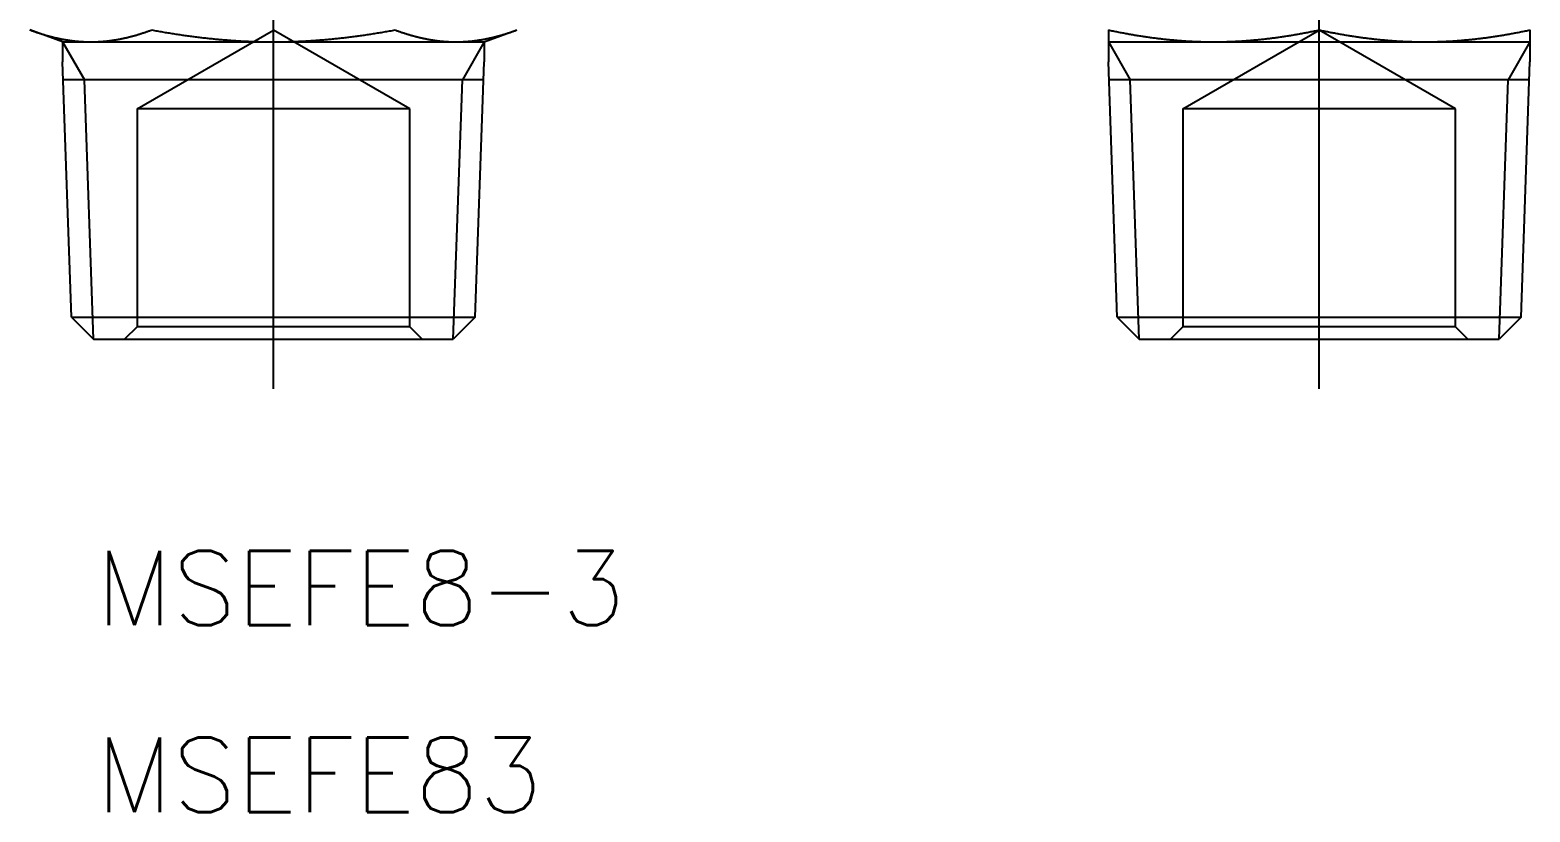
# Model space of a CAD drawing. Extents: x -9.8 to 51.7, y -19.1 to 44.1.
# Drawn here: x -9.8 to 50.7, y -19.1 to 12.5 of the extents above; entities that cross this region are included whole.
import ezdxf

# ---------------------------------------------------------------- set-up
doc = ezdxf.new("R2010")
doc.units = 0
doc.linetypes.add('CENTER', pattern=[50.8, 31.75, -6.35, 6.35, -6.35])
doc.linetypes.add('DASHED', pattern=[19.05, 12.7, -6.35])
doc.layers.get('0').update_dxf_attribs({"linetype": 'CONTINUOUS'})
doc.layers.add('CENTER', color=1, linetype='CENTER')
doc.styles.get("Standard").update_dxf_attribs({"font": 'txt.shx', "height": 3, "bigfont": 'bigfont.shx'})

msp = doc.modelspace()

# ---------------------------------------------------------------- linework, layer by layer
at = {"color": 7, "linetype": 'CONTINUOUS'}
for p, q in [((-8.5, 12), (-9.815, 12.479)), ((8.5, 12), (9.815, 12.479)), ((33.669, 12.479), (33.669, 12)), ((50.669, 12.479), (50.669, 12)), ((-8.5, 12), (-7.361, 12)), ((-8.5, 12), (-8.5, 11.19)), ((-7.361, 12), (0, 12)), ((0, 12), (7.361, 12)), ((7.361, 12), (8.5, 12)), ((8.5, 12), (8.5, 11.19)), ((33.669, 12), (37.919, 12)), ((33.669, 12), (33.669, 11.19)), ((37.919, 12), (46.419, 12)), ((46.419, 12), (50.669, 12)), ((50.669, 12), (50.669, 11.19)), ((-8.14, 0.887), (-8.5, 11.19)), ((8.14, 0.887), (8.5, 11.19)), ((34.029, 0.887), (33.669, 11.19)), ((50.31, 0.887), (50.669, 11.19)), ((8.475, 10.474), (-8.475, 10.474)), ((50.644, 10.474), (33.694, 10.474)), ((-8.14, 0.887), (8.14, 0.887)), ((-8.14, 0.887), (-7.253, 0)), ((8.14, 0.887), (7.253, 0)), ((34.029, 0.887), (50.31, 0.887)), ((34.029, 0.887), (34.916, 0)), ((50.31, 0.887), (49.423, 0)), ((-7.253, 0), (7.253, 0)), ((34.916, 0), (49.423, 0))]:
    msp.add_line(p, q, dxfattribs=at)
at = {"color": 3, "linetype": 'DASHED'}
for p, q in [((-5.5, 9.3), (0, 12.475)), ((5.5, 9.3), (0, 12.475)), ((36.669, 9.3), (42.169, 12.475)), ((47.669, 9.3), (42.169, 12.475)), ((-5.5, 9.3), (-5.5, 0.5)), ((5.5, 9.3), (-5.5, 9.3)), ((5.5, 0.5), (5.5, 9.3)), ((47.669, 9.3), (36.669, 9.3)), ((36.669, 9.3), (36.669, 0.5)), ((47.669, 0.5), (47.669, 9.3)), ((-5.5, 0.5), (-6, 0)), ((5.5, 0.5), (-5.5, 0.5)), ((6, 0), (5.5, 0.5)), ((36.669, 0.5), (36.169, 0)), ((47.669, 0.5), (36.669, 0.5)), ((48.169, 0), (47.669, 0.5))]:
    msp.add_line(p, q, dxfattribs=at)
at = {"color": 3, "linetype": 'CONTINUOUS'}
for p, q in [((-8.5, 12), (-7.619, 10.474)), ((8.5, 12), (7.619, 10.474)), ((33.669, 12), (34.55, 10.474)), ((50.669, 12), (49.788, 10.474)), ((-7.253, 0), (-7.619, 10.474)), ((7.253, 0), (7.619, 10.474)), ((34.916, 0), (34.55, 10.474)), ((49.423, 0), (49.788, 10.474))]:
    msp.add_line(p, q, dxfattribs=at)
at = {"color": 7}
for points in [[(-9.815, 12.479, 0), (-9.787, 12.469, 0), (-9.76, 12.459, 0), (-9.732, 12.449, 0), (-9.705, 12.439, 0), (-9.678, 12.43, 0), (-9.65, 12.42, 0), (-9.623, 12.411, 0), (-9.596, 12.402, 0), (-9.569, 12.393, 0), (-9.542, 12.383, 0), (-9.515, 12.375, 0), (-9.488, 12.366, 0), (-9.461, 12.357, 0), (-9.435, 12.349, 0), (-9.408, 12.34, 0), (-9.381, 12.332, 0), (-9.355, 12.323, 0), (-9.328, 12.315, 0), (-9.302, 12.307, 0), (-9.276, 12.299, 0), (-9.249, 12.291, 0), (-9.223, 12.284, 0), (-9.197, 12.276, 0), (-9.171, 12.269, 0), (-9.144, 12.261, 0), (-9.118, 12.254, 0), (-9.092, 12.247, 0), (-9.066, 12.24, 0), (-9.04, 12.233, 0), (-9.014, 12.226, 0), (-8.989, 12.219, 0), (-8.963, 12.212, 0), (-8.937, 12.206, 0), (-8.911, 12.199, 0), (-8.885, 12.193, 0), (-8.86, 12.187, 0), (-8.834, 12.181, 0), (-8.808, 12.174, 0), (-8.783, 12.168, 0), (-8.757, 12.163, 0), (-8.732, 12.157, 0), (-8.706, 12.151, 0), (-8.681, 12.146, 0), (-8.655, 12.14, 0), (-8.63, 12.135, 0), (-8.604, 12.13, 0), (-8.579, 12.124, 0), (-8.554, 12.119, 0), (-8.528, 12.114, 0), (-8.503, 12.11, 0), (-8.478, 12.105, 0), (-8.452, 12.1, 0), (-8.427, 12.096, 0), (-8.402, 12.091, 0), (-8.376, 12.087, 0), (-8.351, 12.083, 0), (-8.326, 12.079, 0), (-8.301, 12.075, 0), (-8.275, 12.071, 0), (-8.25, 12.067, 0), (-8.225, 12.063, 0), (-8.2, 12.06, 0), (-8.175, 12.056, 0), (-8.149, 12.053, 0), (-8.124, 12.05, 0), (-8.099, 12.046, 0), (-8.074, 12.043, 0), (-8.049, 12.04, 0), (-8.023, 12.037, 0), (-7.998, 12.034, 0), (-7.973, 12.032, 0), (-7.948, 12.029, 0), (-7.922, 12.027, 0), (-7.897, 12.024, 0), (-7.872, 12.022, 0), (-7.846, 12.02, 0), (-7.821, 12.018, 0), (-7.796, 12.016, 0), (-7.77, 12.014, 0), (-7.745, 12.013, 0), (-7.72, 12.011, 0), (-7.694, 12.009, 0), (-7.669, 12.008, 0), (-7.643, 12.007, 0), (-7.618, 12.006, 0), (-7.592, 12.005, 0), (-7.567, 12.004, 0), (-7.541, 12.003, 0), (-7.516, 12.002, 0), (-7.49, 12.001, 0), (-7.464, 12.001, 0), (-7.439, 12.001, 0), (-7.413, 12, 0), (-7.387, 12, 0), (-7.361, 12, 0)], [(-7.361, 12, 0), (-7.335, 12, 0), (-7.31, 12, 0), (-7.284, 12.001, 0), (-7.258, 12.001, 0), (-7.232, 12.001, 0), (-7.207, 12.002, 0), (-7.181, 12.003, 0), (-7.156, 12.004, 0), (-7.13, 12.005, 0), (-7.105, 12.006, 0), (-7.079, 12.007, 0), (-7.054, 12.008, 0), (-7.028, 12.009, 0), (-7.003, 12.011, 0), (-6.977, 12.013, 0), (-6.952, 12.014, 0), (-6.927, 12.016, 0), (-6.901, 12.018, 0), (-6.876, 12.02, 0), (-6.851, 12.022, 0), (-6.825, 12.024, 0), (-6.8, 12.027, 0), (-6.775, 12.029, 0), (-6.75, 12.032, 0), (-6.724, 12.034, 0), (-6.699, 12.037, 0), (-6.674, 12.04, 0), (-6.649, 12.043, 0), (-6.623, 12.046, 0), (-6.598, 12.05, 0), (-6.573, 12.053, 0), (-6.548, 12.056, 0), (-6.523, 12.06, 0), (-6.497, 12.063, 0), (-6.472, 12.067, 0), (-6.447, 12.071, 0), (-6.422, 12.075, 0), (-6.397, 12.079, 0), (-6.371, 12.083, 0), (-6.346, 12.087, 0), (-6.321, 12.091, 0), (-6.295, 12.096, 0), (-6.27, 12.1, 0), (-6.245, 12.105, 0), (-6.22, 12.11, 0), (-6.194, 12.114, 0), (-6.169, 12.119, 0), (-6.143, 12.124, 0), (-6.118, 12.13, 0), (-6.093, 12.135, 0), (-6.067, 12.14, 0), (-6.042, 12.146, 0), (-6.016, 12.151, 0), (-5.991, 12.157, 0), (-5.965, 12.163, 0), (-5.94, 12.168, 0), (-5.914, 12.174, 0), (-5.888, 12.181, 0), (-5.863, 12.187, 0), (-5.837, 12.193, 0), (-5.811, 12.199, 0), (-5.786, 12.206, 0), (-5.76, 12.212, 0), (-5.734, 12.219, 0), (-5.708, 12.226, 0), (-5.682, 12.233, 0), (-5.656, 12.24, 0), (-5.63, 12.247, 0), (-5.604, 12.254, 0), (-5.578, 12.261, 0), (-5.552, 12.269, 0), (-5.526, 12.276, 0), (-5.499, 12.284, 0), (-5.473, 12.291, 0), (-5.447, 12.299, 0), (-5.42, 12.307, 0), (-5.394, 12.315, 0), (-5.367, 12.323, 0), (-5.341, 12.332, 0), (-5.314, 12.34, 0), (-5.288, 12.349, 0), (-5.261, 12.357, 0), (-5.234, 12.366, 0), (-5.207, 12.375, 0), (-5.18, 12.383, 0), (-5.153, 12.393, 0), (-5.126, 12.402, 0), (-5.099, 12.411, 0), (-5.072, 12.42, 0), (-5.045, 12.43, 0), (-5.018, 12.439, 0), (-4.99, 12.449, 0), (-4.963, 12.459, 0), (-4.935, 12.469, 0), (-4.907, 12.479, 0)], [(-4.907, 12.479, 0), (-4.852, 12.469, 0), (-4.797, 12.459, 0), (-4.742, 12.449, 0), (-4.687, 12.439, 0), (-4.633, 12.43, 0), (-4.578, 12.42, 0), (-4.524, 12.411, 0), (-4.47, 12.402, 0), (-4.416, 12.393, 0), (-4.362, 12.383, 0), (-4.308, 12.375, 0), (-4.254, 12.366, 0), (-4.201, 12.357, 0), (-4.147, 12.349, 0), (-4.094, 12.34, 0), (-4.041, 12.332, 0), (-3.987, 12.323, 0), (-3.934, 12.315, 0), (-3.882, 12.307, 0), (-3.829, 12.299, 0), (-3.776, 12.291, 0), (-3.724, 12.284, 0), (-3.671, 12.276, 0), (-3.619, 12.269, 0), (-3.566, 12.261, 0), (-3.514, 12.254, 0), (-3.462, 12.247, 0), (-3.41, 12.24, 0), (-3.358, 12.233, 0), (-3.306, 12.226, 0), (-3.255, 12.219, 0), (-3.203, 12.212, 0), (-3.151, 12.206, 0), (-3.1, 12.199, 0), (-3.048, 12.193, 0), (-2.997, 12.187, 0), (-2.946, 12.181, 0), (-2.894, 12.174, 0), (-2.843, 12.168, 0), (-2.792, 12.163, 0), (-2.741, 12.157, 0), (-2.69, 12.151, 0), (-2.639, 12.146, 0), (-2.588, 12.14, 0), (-2.537, 12.135, 0), (-2.486, 12.13, 0), (-2.435, 12.124, 0), (-2.385, 12.119, 0), (-2.334, 12.114, 0), (-2.283, 12.11, 0), (-2.233, 12.105, 0), (-2.182, 12.1, 0), (-2.131, 12.096, 0), (-2.081, 12.091, 0), (-2.03, 12.087, 0), (-1.98, 12.083, 0), (-1.929, 12.079, 0), (-1.879, 12.075, 0), (-1.828, 12.071, 0), (-1.778, 12.067, 0), (-1.728, 12.063, 0), (-1.677, 12.06, 0), (-1.627, 12.056, 0), (-1.576, 12.053, 0), (-1.526, 12.05, 0), (-1.475, 12.046, 0), (-1.425, 12.043, 0), (-1.375, 12.04, 0), (-1.324, 12.037, 0), (-1.274, 12.034, 0), (-1.223, 12.032, 0), (-1.173, 12.029, 0), (-1.122, 12.027, 0), (-1.072, 12.024, 0), (-1.021, 12.022, 0), (-0.97, 12.02, 0), (-0.92, 12.018, 0), (-0.869, 12.016, 0), (-0.818, 12.014, 0), (-0.768, 12.013, 0), (-0.717, 12.011, 0), (-0.666, 12.009, 0), (-0.615, 12.008, 0), (-0.564, 12.007, 0), (-0.513, 12.006, 0), (-0.462, 12.005, 0), (-0.411, 12.004, 0), (-0.36, 12.003, 0), (-0.309, 12.002, 0), (-0.258, 12.001, 0), (-0.206, 12.001, 0), (-0.155, 12.001, 0), (-0.103, 12, 0), (-0.052, 12, 0), (0, 12, 0)], [(0, 12, 0), (0.052, 12, 0), (0.103, 12, 0), (0.155, 12.001, 0), (0.206, 12.001, 0), (0.258, 12.001, 0), (0.309, 12.002, 0), (0.36, 12.003, 0), (0.411, 12.004, 0), (0.462, 12.005, 0), (0.513, 12.006, 0), (0.564, 12.007, 0), (0.615, 12.008, 0), (0.666, 12.009, 0), (0.717, 12.011, 0), (0.768, 12.013, 0), (0.818, 12.014, 0), (0.869, 12.016, 0), (0.92, 12.018, 0), (0.97, 12.02, 0), (1.021, 12.022, 0), (1.072, 12.024, 0), (1.122, 12.027, 0), (1.173, 12.029, 0), (1.223, 12.032, 0), (1.274, 12.034, 0), (1.324, 12.037, 0), (1.375, 12.04, 0), (1.425, 12.043, 0), (1.475, 12.046, 0), (1.526, 12.05, 0), (1.576, 12.053, 0), (1.627, 12.056, 0), (1.677, 12.06, 0), (1.728, 12.063, 0), (1.778, 12.067, 0), (1.828, 12.071, 0), (1.879, 12.075, 0), (1.929, 12.079, 0), (1.98, 12.083, 0), (2.03, 12.087, 0), (2.081, 12.091, 0), (2.131, 12.096, 0), (2.182, 12.1, 0), (2.233, 12.105, 0), (2.283, 12.11, 0), (2.334, 12.114, 0), (2.385, 12.119, 0), (2.435, 12.124, 0), (2.486, 12.13, 0), (2.537, 12.135, 0), (2.588, 12.14, 0), (2.639, 12.146, 0), (2.69, 12.151, 0), (2.741, 12.157, 0), (2.792, 12.163, 0), (2.843, 12.168, 0), (2.894, 12.174, 0), (2.946, 12.181, 0), (2.997, 12.187, 0), (3.048, 12.193, 0), (3.1, 12.199, 0), (3.151, 12.206, 0), (3.203, 12.212, 0), (3.255, 12.219, 0), (3.306, 12.226, 0), (3.358, 12.233, 0), (3.41, 12.24, 0), (3.462, 12.247, 0), (3.514, 12.254, 0), (3.566, 12.261, 0), (3.619, 12.269, 0), (3.671, 12.276, 0), (3.724, 12.284, 0), (3.776, 12.291, 0), (3.829, 12.299, 0), (3.882, 12.307, 0), (3.934, 12.315, 0), (3.987, 12.323, 0), (4.041, 12.332, 0), (4.094, 12.34, 0), (4.147, 12.349, 0), (4.201, 12.357, 0), (4.254, 12.366, 0), (4.308, 12.375, 0), (4.362, 12.383, 0), (4.416, 12.393, 0), (4.47, 12.402, 0), (4.524, 12.411, 0), (4.578, 12.42, 0), (4.633, 12.43, 0), (4.687, 12.439, 0), (4.742, 12.449, 0), (4.797, 12.459, 0), (4.852, 12.469, 0), (4.907, 12.479, 0)], [(4.907, 12.479, 0), (4.935, 12.469, 0), (4.963, 12.459, 0), (4.99, 12.449, 0), (5.018, 12.439, 0), (5.045, 12.43, 0), (5.072, 12.42, 0), (5.099, 12.411, 0), (5.126, 12.402, 0), (5.153, 12.393, 0), (5.18, 12.383, 0), (5.207, 12.375, 0), (5.234, 12.366, 0), (5.261, 12.357, 0), (5.288, 12.349, 0), (5.314, 12.34, 0), (5.341, 12.332, 0), (5.367, 12.323, 0), (5.394, 12.315, 0), (5.42, 12.307, 0), (5.447, 12.299, 0), (5.473, 12.291, 0), (5.499, 12.284, 0), (5.526, 12.276, 0), (5.552, 12.269, 0), (5.578, 12.261, 0), (5.604, 12.254, 0), (5.63, 12.247, 0), (5.656, 12.24, 0), (5.682, 12.233, 0), (5.708, 12.226, 0), (5.734, 12.219, 0), (5.76, 12.212, 0), (5.786, 12.206, 0), (5.811, 12.199, 0), (5.837, 12.193, 0), (5.863, 12.187, 0), (5.888, 12.181, 0), (5.914, 12.174, 0), (5.94, 12.168, 0), (5.965, 12.163, 0), (5.991, 12.157, 0), (6.016, 12.151, 0), (6.042, 12.146, 0), (6.067, 12.14, 0), (6.093, 12.135, 0), (6.118, 12.13, 0), (6.143, 12.124, 0), (6.169, 12.119, 0), (6.194, 12.114, 0), (6.22, 12.11, 0), (6.245, 12.105, 0), (6.27, 12.1, 0), (6.295, 12.096, 0), (6.321, 12.091, 0), (6.346, 12.087, 0), (6.371, 12.083, 0), (6.397, 12.079, 0), (6.422, 12.075, 0), (6.447, 12.071, 0), (6.472, 12.067, 0), (6.497, 12.063, 0), (6.523, 12.06, 0), (6.548, 12.056, 0), (6.573, 12.053, 0), (6.598, 12.05, 0), (6.623, 12.046, 0), (6.649, 12.043, 0), (6.674, 12.04, 0), (6.699, 12.037, 0), (6.724, 12.034, 0), (6.75, 12.032, 0), (6.775, 12.029, 0), (6.8, 12.027, 0), (6.825, 12.024, 0), (6.851, 12.022, 0), (6.876, 12.02, 0), (6.901, 12.018, 0), (6.927, 12.016, 0), (6.952, 12.014, 0), (6.977, 12.013, 0), (7.003, 12.011, 0), (7.028, 12.009, 0), (7.054, 12.008, 0), (7.079, 12.007, 0), (7.105, 12.006, 0), (7.13, 12.005, 0), (7.156, 12.004, 0), (7.181, 12.003, 0), (7.207, 12.002, 0), (7.232, 12.001, 0), (7.258, 12.001, 0), (7.284, 12.001, 0), (7.31, 12, 0), (7.335, 12, 0), (7.361, 12, 0)], [(7.361, 12, 0), (7.387, 12, 0), (7.413, 12, 0), (7.439, 12.001, 0), (7.464, 12.001, 0), (7.49, 12.001, 0), (7.516, 12.002, 0), (7.541, 12.003, 0), (7.567, 12.004, 0), (7.592, 12.005, 0), (7.618, 12.006, 0), (7.643, 12.007, 0), (7.669, 12.008, 0), (7.694, 12.009, 0), (7.72, 12.011, 0), (7.745, 12.013, 0), (7.77, 12.014, 0), (7.796, 12.016, 0), (7.821, 12.018, 0), (7.846, 12.02, 0), (7.872, 12.022, 0), (7.897, 12.024, 0), (7.922, 12.027, 0), (7.948, 12.029, 0), (7.973, 12.032, 0), (7.998, 12.034, 0), (8.023, 12.037, 0), (8.049, 12.04, 0), (8.074, 12.043, 0), (8.099, 12.046, 0), (8.124, 12.05, 0), (8.149, 12.053, 0), (8.175, 12.056, 0), (8.2, 12.06, 0), (8.225, 12.063, 0), (8.25, 12.067, 0), (8.275, 12.071, 0), (8.301, 12.075, 0), (8.326, 12.079, 0), (8.351, 12.083, 0), (8.376, 12.087, 0), (8.402, 12.091, 0), (8.427, 12.096, 0), (8.452, 12.1, 0), (8.478, 12.105, 0), (8.503, 12.11, 0), (8.528, 12.114, 0), (8.554, 12.119, 0), (8.579, 12.124, 0), (8.604, 12.13, 0), (8.63, 12.135, 0), (8.655, 12.14, 0), (8.681, 12.146, 0), (8.706, 12.151, 0), (8.732, 12.157, 0), (8.757, 12.163, 0), (8.783, 12.168, 0), (8.808, 12.174, 0), (8.834, 12.181, 0), (8.86, 12.187, 0), (8.885, 12.193, 0), (8.911, 12.199, 0), (8.937, 12.206, 0), (8.963, 12.212, 0), (8.989, 12.219, 0), (9.014, 12.226, 0), (9.04, 12.233, 0), (9.066, 12.24, 0), (9.092, 12.247, 0), (9.118, 12.254, 0), (9.144, 12.261, 0), (9.171, 12.269, 0), (9.197, 12.276, 0), (9.223, 12.284, 0), (9.249, 12.291, 0), (9.276, 12.299, 0), (9.302, 12.307, 0), (9.328, 12.315, 0), (9.355, 12.323, 0), (9.381, 12.332, 0), (9.408, 12.34, 0), (9.435, 12.349, 0), (9.461, 12.357, 0), (9.488, 12.366, 0), (9.515, 12.375, 0), (9.542, 12.383, 0), (9.569, 12.393, 0), (9.596, 12.402, 0), (9.623, 12.411, 0), (9.65, 12.42, 0), (9.678, 12.43, 0), (9.705, 12.439, 0), (9.732, 12.449, 0), (9.76, 12.459, 0), (9.787, 12.469, 0), (9.815, 12.479, 0)], [(33.669, 12.479, 0), (33.717, 12.469, 0), (33.765, 12.459, 0), (33.813, 12.449, 0), (33.86, 12.439, 0), (33.907, 12.43, 0), (33.955, 12.42, 0), (34.002, 12.411, 0), (34.049, 12.402, 0), (34.095, 12.393, 0), (34.142, 12.383, 0), (34.189, 12.375, 0), (34.235, 12.366, 0), (34.282, 12.357, 0), (34.328, 12.349, 0), (34.374, 12.34, 0), (34.42, 12.332, 0), (34.466, 12.323, 0), (34.512, 12.315, 0), (34.558, 12.307, 0), (34.604, 12.299, 0), (34.649, 12.291, 0), (34.695, 12.284, 0), (34.74, 12.276, 0), (34.786, 12.269, 0), (34.831, 12.261, 0), (34.876, 12.254, 0), (34.921, 12.247, 0), (34.966, 12.24, 0), (35.011, 12.233, 0), (35.056, 12.226, 0), (35.101, 12.219, 0), (35.146, 12.212, 0), (35.19, 12.206, 0), (35.235, 12.199, 0), (35.28, 12.193, 0), (35.324, 12.187, 0), (35.368, 12.181, 0), (35.413, 12.174, 0), (35.457, 12.168, 0), (35.502, 12.163, 0), (35.546, 12.157, 0), (35.59, 12.151, 0), (35.634, 12.146, 0), (35.678, 12.14, 0), (35.722, 12.135, 0), (35.766, 12.13, 0), (35.81, 12.124, 0), (35.854, 12.119, 0), (35.898, 12.114, 0), (35.942, 12.11, 0), (35.986, 12.105, 0), (36.03, 12.1, 0), (36.074, 12.096, 0), (36.117, 12.091, 0), (36.161, 12.087, 0), (36.205, 12.083, 0), (36.249, 12.079, 0), (36.292, 12.075, 0), (36.336, 12.071, 0), (36.38, 12.067, 0), (36.423, 12.063, 0), (36.467, 12.06, 0), (36.511, 12.056, 0), (36.554, 12.053, 0), (36.598, 12.05, 0), (36.642, 12.046, 0), (36.685, 12.043, 0), (36.729, 12.04, 0), (36.773, 12.037, 0), (36.816, 12.034, 0), (36.86, 12.032, 0), (36.904, 12.029, 0), (36.948, 12.027, 0), (36.991, 12.024, 0), (37.035, 12.022, 0), (37.079, 12.02, 0), (37.123, 12.018, 0), (37.167, 12.016, 0), (37.211, 12.014, 0), (37.255, 12.013, 0), (37.299, 12.011, 0), (37.343, 12.009, 0), (37.387, 12.008, 0), (37.431, 12.007, 0), (37.475, 12.006, 0), (37.519, 12.005, 0), (37.563, 12.004, 0), (37.608, 12.003, 0), (37.652, 12.002, 0), (37.696, 12.001, 0), (37.741, 12.001, 0), (37.785, 12.001, 0), (37.83, 12, 0), (37.875, 12, 0), (37.919, 12, 0)], [(37.919, 12, 0), (37.964, 12, 0), (38.009, 12, 0), (38.053, 12.001, 0), (38.098, 12.001, 0), (38.142, 12.001, 0), (38.187, 12.002, 0), (38.231, 12.003, 0), (38.276, 12.004, 0), (38.32, 12.005, 0), (38.364, 12.006, 0), (38.408, 12.007, 0), (38.452, 12.008, 0), (38.496, 12.009, 0), (38.54, 12.011, 0), (38.584, 12.013, 0), (38.628, 12.014, 0), (38.672, 12.016, 0), (38.716, 12.018, 0), (38.76, 12.02, 0), (38.804, 12.022, 0), (38.847, 12.024, 0), (38.891, 12.027, 0), (38.935, 12.029, 0), (38.979, 12.032, 0), (39.023, 12.034, 0), (39.066, 12.037, 0), (39.11, 12.04, 0), (39.154, 12.043, 0), (39.197, 12.046, 0), (39.241, 12.05, 0), (39.285, 12.053, 0), (39.328, 12.056, 0), (39.372, 12.06, 0), (39.416, 12.063, 0), (39.459, 12.067, 0), (39.503, 12.071, 0), (39.547, 12.075, 0), (39.59, 12.079, 0), (39.634, 12.083, 0), (39.678, 12.087, 0), (39.722, 12.091, 0), (39.765, 12.096, 0), (39.809, 12.1, 0), (39.853, 12.105, 0), (39.897, 12.11, 0), (39.941, 12.114, 0), (39.985, 12.119, 0), (40.029, 12.124, 0), (40.073, 12.13, 0), (40.117, 12.135, 0), (40.161, 12.14, 0), (40.205, 12.146, 0), (40.249, 12.151, 0), (40.293, 12.157, 0), (40.337, 12.163, 0), (40.382, 12.168, 0), (40.426, 12.174, 0), (40.47, 12.181, 0), (40.515, 12.187, 0), (40.559, 12.193, 0), (40.604, 12.199, 0), (40.649, 12.206, 0), (40.693, 12.212, 0), (40.738, 12.219, 0), (40.783, 12.226, 0), (40.828, 12.233, 0), (40.873, 12.24, 0), (40.918, 12.247, 0), (40.963, 12.254, 0), (41.008, 12.261, 0), (41.053, 12.269, 0), (41.099, 12.276, 0), (41.144, 12.284, 0), (41.19, 12.291, 0), (41.235, 12.299, 0), (41.281, 12.307, 0), (41.327, 12.315, 0), (41.373, 12.323, 0), (41.419, 12.332, 0), (41.465, 12.34, 0), (41.511, 12.349, 0), (41.557, 12.357, 0), (41.604, 12.366, 0), (41.65, 12.375, 0), (41.697, 12.383, 0), (41.743, 12.393, 0), (41.79, 12.402, 0), (41.837, 12.411, 0), (41.884, 12.42, 0), (41.932, 12.43, 0), (41.979, 12.439, 0), (42.026, 12.449, 0), (42.074, 12.459, 0), (42.122, 12.469, 0), (42.169, 12.479, 0)], [(42.169, 12.479, 0), (42.217, 12.469, 0), (42.265, 12.459, 0), (42.313, 12.449, 0), (42.36, 12.439, 0), (42.407, 12.43, 0), (42.455, 12.42, 0), (42.502, 12.411, 0), (42.549, 12.402, 0), (42.595, 12.393, 0), (42.642, 12.383, 0), (42.689, 12.375, 0), (42.735, 12.366, 0), (42.782, 12.357, 0), (42.828, 12.349, 0), (42.874, 12.34, 0), (42.92, 12.332, 0), (42.966, 12.323, 0), (43.012, 12.315, 0), (43.058, 12.307, 0), (43.104, 12.299, 0), (43.149, 12.291, 0), (43.195, 12.284, 0), (43.24, 12.276, 0), (43.286, 12.269, 0), (43.331, 12.261, 0), (43.376, 12.254, 0), (43.421, 12.247, 0), (43.466, 12.24, 0), (43.511, 12.233, 0), (43.556, 12.226, 0), (43.601, 12.219, 0), (43.646, 12.212, 0), (43.69, 12.206, 0), (43.735, 12.199, 0), (43.78, 12.193, 0), (43.824, 12.187, 0), (43.868, 12.181, 0), (43.913, 12.174, 0), (43.957, 12.168, 0), (44.002, 12.163, 0), (44.046, 12.157, 0), (44.09, 12.151, 0), (44.134, 12.146, 0), (44.178, 12.14, 0), (44.222, 12.135, 0), (44.266, 12.13, 0), (44.31, 12.124, 0), (44.354, 12.119, 0), (44.398, 12.114, 0), (44.442, 12.11, 0), (44.486, 12.105, 0), (44.53, 12.1, 0), (44.574, 12.096, 0), (44.617, 12.091, 0), (44.661, 12.087, 0), (44.705, 12.083, 0), (44.749, 12.079, 0), (44.792, 12.075, 0), (44.836, 12.071, 0), (44.88, 12.067, 0), (44.923, 12.063, 0), (44.967, 12.06, 0), (45.011, 12.056, 0), (45.054, 12.053, 0), (45.098, 12.05, 0), (45.142, 12.046, 0), (45.185, 12.043, 0), (45.229, 12.04, 0), (45.273, 12.037, 0), (45.316, 12.034, 0), (45.36, 12.032, 0), (45.404, 12.029, 0), (45.448, 12.027, 0), (45.491, 12.024, 0), (45.535, 12.022, 0), (45.579, 12.02, 0), (45.623, 12.018, 0), (45.667, 12.016, 0), (45.711, 12.014, 0), (45.755, 12.013, 0), (45.799, 12.011, 0), (45.843, 12.009, 0), (45.887, 12.008, 0), (45.931, 12.007, 0), (45.975, 12.006, 0), (46.019, 12.005, 0), (46.063, 12.004, 0), (46.108, 12.003, 0), (46.152, 12.002, 0), (46.196, 12.001, 0), (46.241, 12.001, 0), (46.285, 12.001, 0), (46.33, 12, 0), (46.375, 12, 0), (46.419, 12, 0)], [(46.419, 12, 0), (46.464, 12, 0), (46.509, 12, 0), (46.553, 12.001, 0), (46.598, 12.001, 0), (46.642, 12.001, 0), (46.687, 12.002, 0), (46.731, 12.003, 0), (46.776, 12.004, 0), (46.82, 12.005, 0), (46.864, 12.006, 0), (46.908, 12.007, 0), (46.952, 12.008, 0), (46.996, 12.009, 0), (47.04, 12.011, 0), (47.084, 12.013, 0), (47.128, 12.014, 0), (47.172, 12.016, 0), (47.216, 12.018, 0), (47.26, 12.02, 0), (47.304, 12.022, 0), (47.347, 12.024, 0), (47.391, 12.027, 0), (47.435, 12.029, 0), (47.479, 12.032, 0), (47.523, 12.034, 0), (47.566, 12.037, 0), (47.61, 12.04, 0), (47.654, 12.043, 0), (47.697, 12.046, 0), (47.741, 12.05, 0), (47.785, 12.053, 0), (47.828, 12.056, 0), (47.872, 12.06, 0), (47.916, 12.063, 0), (47.959, 12.067, 0), (48.003, 12.071, 0), (48.047, 12.075, 0), (48.09, 12.079, 0), (48.134, 12.083, 0), (48.178, 12.087, 0), (48.222, 12.091, 0), (48.265, 12.096, 0), (48.309, 12.1, 0), (48.353, 12.105, 0), (48.397, 12.11, 0), (48.441, 12.114, 0), (48.485, 12.119, 0), (48.529, 12.124, 0), (48.573, 12.13, 0), (48.617, 12.135, 0), (48.661, 12.14, 0), (48.705, 12.146, 0), (48.749, 12.151, 0), (48.793, 12.157, 0), (48.837, 12.163, 0), (48.882, 12.168, 0), (48.926, 12.174, 0), (48.97, 12.181, 0), (49.015, 12.187, 0), (49.059, 12.193, 0), (49.104, 12.199, 0), (49.149, 12.206, 0), (49.193, 12.212, 0), (49.238, 12.219, 0), (49.283, 12.226, 0), (49.328, 12.233, 0), (49.373, 12.24, 0), (49.418, 12.247, 0), (49.463, 12.254, 0), (49.508, 12.261, 0), (49.553, 12.269, 0), (49.599, 12.276, 0), (49.644, 12.284, 0), (49.69, 12.291, 0), (49.735, 12.299, 0), (49.781, 12.307, 0), (49.827, 12.315, 0), (49.873, 12.323, 0), (49.919, 12.332, 0), (49.965, 12.34, 0), (50.011, 12.349, 0), (50.057, 12.357, 0), (50.104, 12.366, 0), (50.15, 12.375, 0), (50.197, 12.383, 0), (50.243, 12.393, 0), (50.29, 12.402, 0), (50.337, 12.411, 0), (50.384, 12.42, 0), (50.432, 12.43, 0), (50.479, 12.439, 0), (50.526, 12.449, 0), (50.574, 12.459, 0), (50.622, 12.469, 0), (50.669, 12.479, 0)]]:
    msp.add_polyline3d(points, dxfattribs=at)
at = {"layer": 'CENTER', "color": 1, "linetype": 'CENTER'}
for p, q in [((42.169, -2), (42.169, 44.107)), ((0, -2), (0, 23))]:
    msp.add_line(p, q, dxfattribs=at)

# ---------------------------------------------------------------- texts
at = {"color": 7, "linetype": 'CONTINUOUS'}
for s, p in [('MSEFE8-3', (-7.148, -11.534)), ('MSEFE83', (-7.148, -19.071))]:
    msp.add_text(s, height=3, dxfattribs=at).set_placement(p)

doc.saveas('drawing.dxf')
